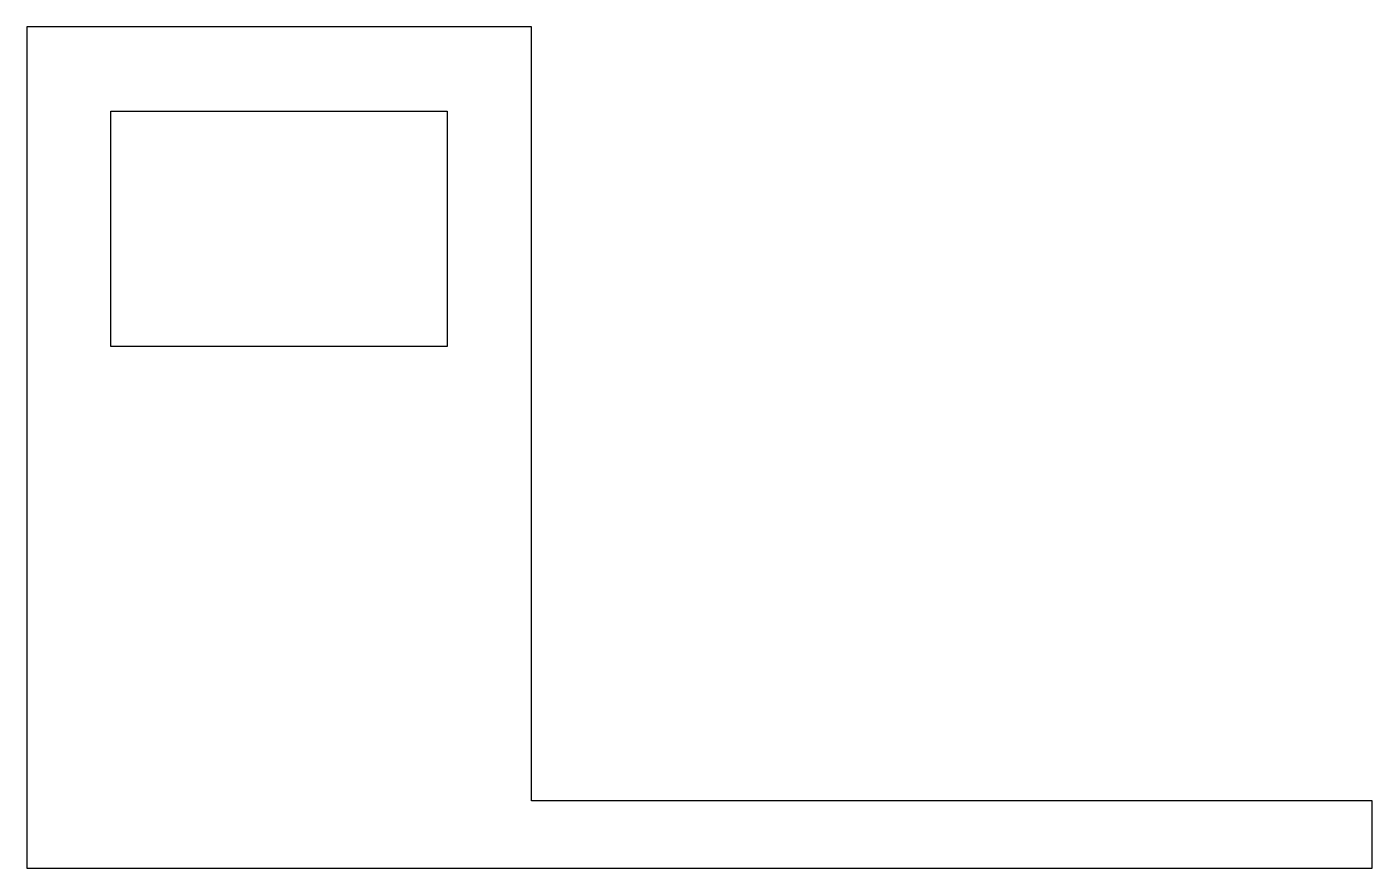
# Model space of a CAD drawing. Header units: millimetres. Extents: x 0 to 40, y 0 to 25.
import ezdxf

# ---------------------------------------------------------------- set-up
doc = ezdxf.new("R2010")
doc.units = ezdxf.units.MM
doc.layers.get('0').update_dxf_attribs({"linetype": 'CONTINUOUS'})

msp = doc.modelspace()

# ---------------------------------------------------------------- linework, layer by layer
for points in [[(0, 0), (40, 0), (40, 2), (15, 2), (15, 25), (0, 25)], [(2.5, 22.5), (12.5, 22.5), (12.5, 15.5), (2.5, 15.5)]]:
    msp.add_lwpolyline(points, close=True)

doc.saveas('drawing.dxf')
